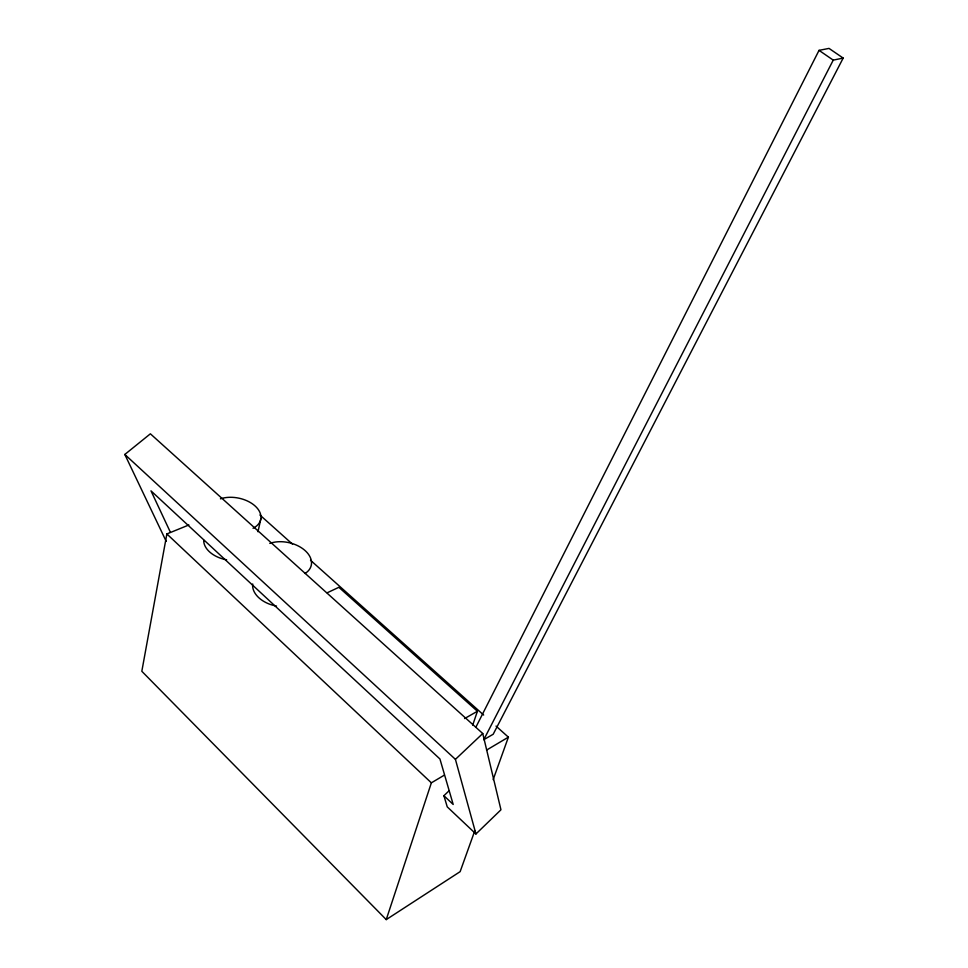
<?xml version="1.0" encoding="UTF-8"?>
<svg xmlns="http://www.w3.org/2000/svg" width="968" height="968" viewBox="0 0 968 968"><rect width="100%" height="100%" fill="white"/><g stroke="black" fill="none" stroke-linecap="round" stroke-linejoin="round"><path stroke-width="1.45" d="M188.881 524.971L166.871 533.949L141.824 671.284L386.244 919.6L460.139 871.648L474.864 830.592M257.984 531.759L260.876 518.63M386.244 919.6L431.365 782.834L444.203 775.223M472.699 725.129L477.418 711.262L338.873 587.31L327.196 592.779M493.16 779.627L508.394 737.156L496.027 726.097M476.05 726.859L819.037 50.36L829.019 48.4L843.176 58.08L493.184 734.252L483.758 739.721L833.242 60.125L843.176 58.08M449.152 790.711L443.901 795.696L447.24 806.864L475.941 833.98L500.952 809.793L482.754 733.526L150.379 433.809L124.824 454.464L166.218 541.39M475.941 833.98L455.42 759.348L482.754 733.526M486.565 750.091L508.394 737.156M464.616 718.558L477.418 711.262M819.037 50.36L833.242 60.125M259.932 515.036L292.53 544.185M310.522 560.266L483.661 715.037M124.824 454.464L455.42 759.348M166.871 533.949L431.365 782.834M443.901 795.696L453.193 804.456L439.932 758.985L150.984 490.849L170.38 532.231M220.438 498.835A26.015 16.396 11.4 0 1 255.104 505.986A26.015 16.396 11.4 0 1 253.035 528.274M276.509 606.053A26.221 17.315 12.8 0 1 252.721 583.994M226.633 559.806A25.7 16.541 11.2 0 1 203.716 540.132M269.806 543.411A26.547 17.17 12.9 0 1 304.605 550.151A26.547 17.17 12.9 0 1 305.077 573.479"/></g></svg>
